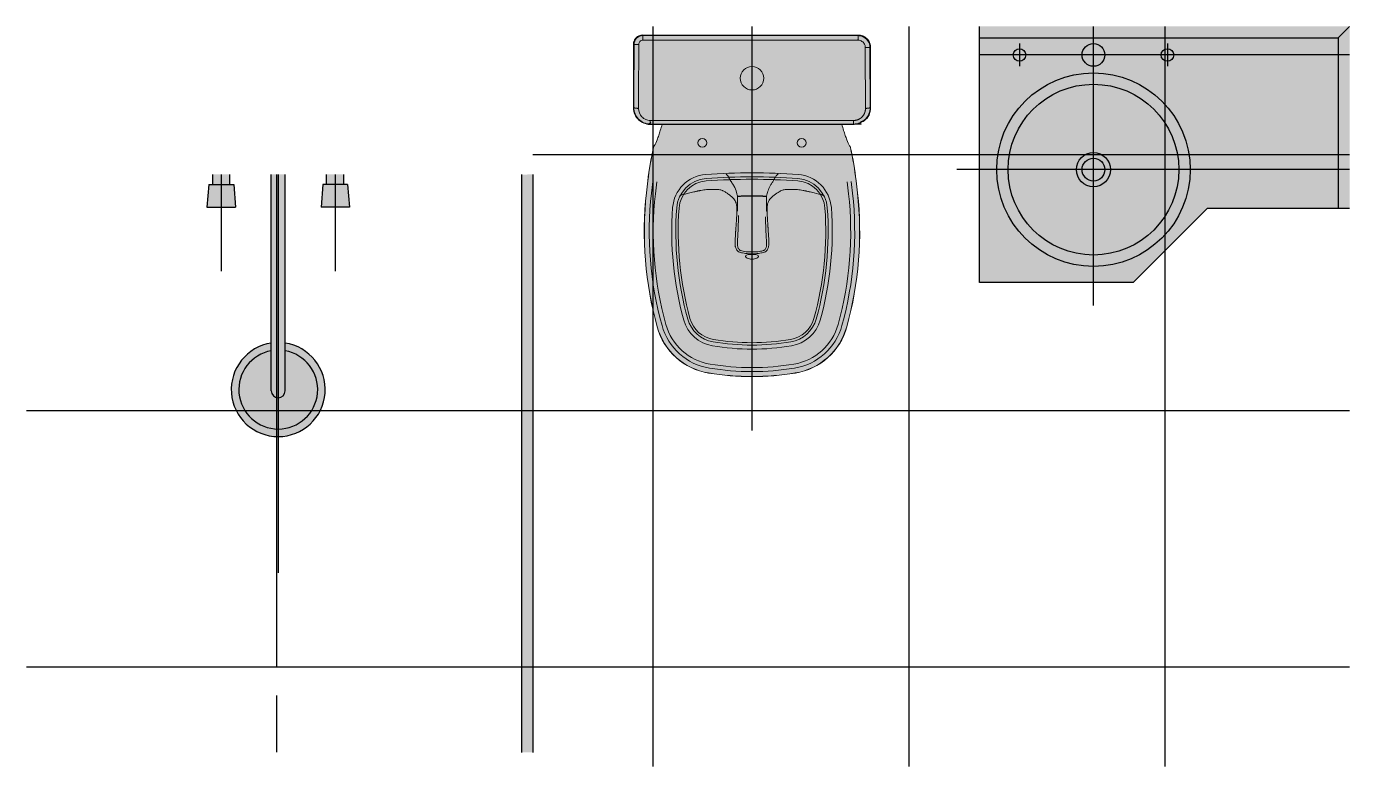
# Model space of a CAD drawing. Header units: millimetres. Extents: x -16.5 to 79.8, y -29.3 to 65.7.
# Drawn here: x 3.4 to 5.725, y 6.675 to 7.975 of the extents above; entities that cross this region are included whole.
import ezdxf

# ---------------------------------------------------------------- set-up
doc = ezdxf.new("R2010")
doc.units = ezdxf.units.MM
doc.header["$LTSCALE"] = 20
doc.linetypes.add('HIDDEN', pattern=[0.375, 0.25, -0.125])
doc.layers.add('ARQ-STA - MOBILIÁRIO_GERAL', color=251, linetype='Continuous')
doc.layers.add('ARQ-STA - PISOS_APARTAMENTOS - BANHEIROS', color=8, linetype='Continuous')

# ---------------------------------------------------------------- blocks, each defined once
blk = doc.blocks.new('MS - L1A - PRE - TOB - TIPO_1_AO_16 - MOBILIÁRIO - LAYOUT_GERAL')
at = {"layer": 'ARQ-STA - MOBILIÁRIO_GERAL'}
h = blk.add_hatch(color=255, dxfattribs=at)
h.dxf.hatch_style = 1
h.paths.add_polyline_path([(3325.25167350432, 1278.736205258656), (3325.25167350432, 1279.186205258656), (3325.901599691785, 1279.186205258656), (3325.901599691785, 1278.866165908149), (3325.651599691877, 1278.866181044453), (3325.521623906081, 1278.736205258656)])
h = blk.add_hatch(color=255, dxfattribs=at)
h.dxf.hatch_style = 1
h.paths.add_polyline_path([(3324.643207302047, 1279.04394390036), (3324.643207302047, 1279.154461382037, -0.414213562370685), (3324.659949924956, 1279.171204004945), (3325.037966919727, 1279.171204004946, -0.4142135623729194), (3325.05997289728, 1279.149198027393), (3325.05997289728, 1279.04394390036, -0.4142135623705643), (3325.030265398237, 1279.014236401317), (3324.672914905095, 1279.014236401317, -0.4142145877919626)])
h = blk.add_hatch(color=255, dxfattribs=at)
h.dxf.hatch_style = 1
edge = h.paths.add_edge_path()
edge.add_arc((3324.851585584518, 1279.042942470951), 0.4717372149447774, 260.706909365968, 270.0005598968263)
edge.add_arc((3324.851594614819, 1279.042942470953), 0.4717372149447807, 269.9994631038003, 279.29309063242)
edge.add_arc((3324.90957556779, 1278.68860596678), 0.1126882641086317, -80.7069093678847, -15.47100193882119)
edge.add_arc((3324.414757494388, 1278.82556150747), 0.6261098704822728, -15.47100193850201, 6.289969934622756)
edge.add_arc((3323.160004631295, 1278.687257832125), 1.88846190302048, 6.28996983345847, 6.927174756014232)
edge.add_arc((3324.422075870027, 1278.840592619582), 0.6171101150880661, 6.927174856924658, 12.40415904429029)
edge.add_spline(control_points=[(3325.024780591367, 1278.973151712136), (3325.024786982547, 1278.973209533156), (3325.024685937038, 1278.973554900048), (3325.024527539601, 1278.973879663186)], knot_values=[0, 0, 0, 0, 1, 1, 1, 1], degree=3, periodic=0)
edge.add_spline(control_points=[(3325.024527539601, 1278.973879663186), (3325.024087382142, 1278.974851747485), (3325.023648002501, 1278.97574412602), (3325.023210430184, 1278.976556836301)], knot_values=[0, 0, 0, 0, 1, 1, 1, 1], degree=3, periodic=0)
edge.add_spline(control_points=[(3325.023210430184, 1278.976556836301), (3325.021621368095, 1278.979508227528), (3325.02000354315, 1278.983080847412), (3325.018325016723, 1278.987256351882)], knot_values=[0, 0, 0, 0, 1, 1, 1, 1], degree=3, periodic=0)
edge.add_spline(control_points=[(3325.018325016723, 1278.987256351882), (3325.017357256753, 1278.989663752811), (3325.016404548697, 1278.992229285756), (3325.014516237423, 1278.997662775388), (3325.013575382194, 1279.00055047778), (3325.012672824247, 1279.003500041764)], knot_values=[0, 0, 0, 0, 0.5, 0.5, 1, 1, 1, 1], degree=3, periodic=0)
edge.add_spline(control_points=[(3325.012663369111, 1279.003530945756), (3325.011571792409, 1279.007099013915), (3325.010480215706, 1279.010667082075), (3325.009388639003, 1279.014235150233)], knot_values=[1.001746161005237, 1.001746161005237, 1.001746161005237, 1.001746161005237, 1.606548568096997, 1.606548568096997, 1.606548568096997, 1.606548568096997], degree=3, periodic=0)
edge.add_line((3325.009388639003, 1279.014235150233), (3324.693791120969, 1279.014235150233))
edge.add_spline(control_points=[(3324.693791120969, 1279.014235150234), (3324.69270173637, 1279.010673769781), (3324.691612351771, 1279.007112389329), (3324.690522967172, 1279.003551008876)], knot_values=[-0.6063706789660464, -0.6063706789660464, -0.6063706789660464, -0.6063706789660464, -0.002879088823681, -0.002879088823681, -0.002879088823681, -0.002879088823681], degree=3, periodic=0)
edge.add_spline(control_points=[(3324.690507375081, 1279.003500041764), (3324.689604694512, 1279.000550077052), (3324.688682487176, 1278.997718474475), (3324.686794615486, 1278.992281509079), (3324.685822992704, 1278.989663877514), (3324.684855182605, 1278.987256351882)], knot_values=[0, 0, 0, 0, 0.5, 0.5, 1, 1, 1, 1], degree=3, periodic=0)
edge.add_spline(control_points=[(3324.684855182605, 1278.987256351882), (3324.683176656177, 1278.983080847412), (3324.681558831232, 1278.979508227528), (3324.679969769144, 1278.976556836301)], knot_values=[0, 0, 0, 0, 1, 1, 1, 1], degree=3, periodic=0)
edge.add_spline(control_points=[(3324.679969769144, 1278.976556836301), (3324.679532196827, 1278.97574412602), (3324.679092817186, 1278.974851747485), (3324.678652659726, 1278.973879663186)], knot_values=[0, 0, 0, 0, 1, 1, 1, 1], degree=3, periodic=0)
edge.add_spline(control_points=[(3324.678652659726, 1278.973879663186), (3324.678537973677, 1278.973644521746), (3324.678453273037, 1278.973400229001), (3324.678397107457, 1278.973137909922)], knot_values=[0, 0, 0, 0, 1, 1, 1, 1], degree=3, periodic=0)
edge.add_arc((3325.280877749767, 1278.840625661797), 0.6168812043350858, 167.595619656211, 173.0725785022256)
edge.add_arc((3326.543175567662, 1278.687257828763), 1.888461903020638, 173.0725785000408, 173.7100300639153)
edge.add_arc((3325.288422704939, 1278.825561507473), 0.626109870482274, 173.7100300655697, 195.4710019387056)
edge.add_arc((3324.793604631537, 1278.68860596678), 0.1126882641086316, 195.4710019386198, 260.7069093659115)
h = blk.add_hatch(color=255, dxfattribs=at)
h.dxf.hatch_style = 1
h.paths.add_polyline_path([(3324.466608234243, 1277.911209997817), (3324.446608234243, 1277.911145001922), (3324.446608234243, 1278.926140260132), (3324.466608234243, 1278.926205256027)])
edge = h.paths.add_edge_path()
edge.add_line((3324.006937260303, 1278.926205256027), (3324.031277148181, 1278.926205256027))
edge.add_line((3324.031277148181, 1278.926205256027), (3324.031277148181, 1278.629995553716))
edge.add_arc((3324.019107204242, 1278.548370326109), 0.0825274821947321, -261.5199317464144, 81.5199317464145, ccw=False)
edge.add_line((3324.006937260303, 1278.629995553716), (3324.006937260303, 1278.926205256027))
h.paths.add_polyline_path([(3324.104078869181, 1278.926205256027), (3324.104078869181, 1278.90874978247), (3324.097265560782, 1278.90874978247), (3324.094460381695, 1278.868750948552), (3324.144320429809, 1278.868775204618), (3324.140892177579, 1278.90874978247), (3324.134078869179, 1278.90874978247), (3324.134078869179, 1278.926205256027)])
h.paths.add_polyline_path([(3323.904135539304, 1278.926205256027), (3323.934135539302, 1278.926205256027), (3323.934135539302, 1278.90874978247), (3323.940948847702, 1278.90874978247), (3323.943754026788, 1278.868750948552), (3323.893893978675, 1278.868775204618), (3323.897322230905, 1278.90874978247), (3323.904135539304, 1278.90874978247)])
at = {"layer": 'ARQ-STA - MOBILIÁRIO_GERAL', "linetype": 'Continuous', "lineweight": 13}
blk.add_line((3325.037966919727, 1279.162084514679), (3324.659949924956, 1279.162084514679), dxfattribs=at)
at = {"layer": 'ARQ-STA - MOBILIÁRIO_GERAL', "linetype": 'Continuous', "lineweight": 18}
blk.add_line((3324.643206050965, 1279.154461382037), (3324.643206050965, 1279.04394390036), dxfattribs=at)
at = {"layer": 'ARQ-STA - MOBILIÁRIO_GERAL'}
for p, q in [((3323.897322230905, 1278.90874978247), (3323.893893978675, 1278.868775204618)), ((3323.897322230905, 1278.90874978247), (3323.940948847702, 1278.90874978247)), ((3323.904135539304, 1278.90874978247), (3323.904135539304, 1278.926205256027)), ((3323.934135539302, 1278.90874978247), (3323.934135539302, 1278.926205256027)), ((3323.940948847702, 1278.90874978247), (3323.943754026788, 1278.868750948552)), ((3324.006937260303, 1278.546169893441), (3324.006937260303, 1278.926205256027)), ((3324.031277148181, 1278.546169893443), (3324.031277148181, 1278.926205256027)), ((3324.097265560782, 1278.90874978247), (3324.094460381695, 1278.868750948552)), ((3324.140892177579, 1278.90874978247), (3324.097265560782, 1278.90874978247)), ((3324.104078869181, 1278.90874978247), (3324.104078869181, 1278.926205256027)), ((3324.134078869179, 1278.90874978247), (3324.134078869179, 1278.926205256027)), ((3324.140892177579, 1278.90874978247), (3324.144320429809, 1278.868775204618)), ((3323.893893978675, 1278.868775204618), (3323.943754026788, 1278.868750948552)), ((3324.144320429809, 1278.868775204618), (3324.094460381695, 1278.868750948552))]:
    blk.add_line(p, q, dxfattribs=at)
at = {"layer": 'ARQ-STA - MOBILIÁRIO_GERAL', "linetype": 'HIDDEN', "ltscale": 0.2}
blk.add_line((3324.019107204242, 1278.926205256027), (3324.019107204242, 1278.226205256027), dxfattribs=at)
for points in [[(3324.85167350432, 1278.476205256028), (3324.85167350432, 1279.186205256027)], [(3325.451593172438, 1278.696205258656), (3325.451593172438, 1279.186205258656)], [(3325.901643117445, 1279.136203643428), (3325.25167350432, 1279.136203643428)], [(3325.901599691785, 1278.93473920696), (3325.211636598098, 1278.93473920696)], [(3323.91882400273, 1278.926205256027), (3323.91882400273, 1278.756205256027)], [(3324.119390405753, 1278.926205256027), (3324.119390405753, 1278.756205256027)]]:
    blk.add_lwpolyline(points, dxfattribs=at)
at = {"layer": 'ARQ-STA - MOBILIÁRIO_GERAL'}
for points in [[(3325.651599691877, 1278.866181044453), (3325.521623906081, 1278.736205258656), (3325.25167350432, 1278.736205258656), (3325.25167350432, 1279.186205258656)], [(3325.881634971162, 1279.166201180144), (3325.901599691785, 1279.186205256027)], [(3325.25167350432, 1279.166205258656), (3325.881634971162, 1279.166201182773), (3325.881634971162, 1278.866167116917)], [(3324.446608234243, 1278.926205256027), (3324.446608234243, 1277.911080006026)], [(3324.466608234243, 1278.926205256027), (3324.466608234243, 1277.911080006026)], [(3325.901599691785, 1278.866165908149), (3325.651599691877, 1278.866181044453)]]:
    blk.add_lwpolyline(points, dxfattribs=at)
at = {"layer": 'ARQ-STA - MOBILIÁRIO_GERAL', "linetype": 'Continuous', "lineweight": 18}
for points in [[(3324.659949924956, 1279.171205256028), (3325.037966919727, 1279.171205256028, -0.4142135623730951), (3325.059974148362, 1279.149198027393), (3325.059974148363, 1279.04394390036)], [(3324.672914801091, 1279.014235150234, -0.4142135623730951), (3324.643206050966, 1279.04394390036), (3324.643207302047, 1279.04394390036)], [(3325.024780080691, 1278.973151599825, -0.02390797549779), (3325.034680255337, 1278.915028909398, -0.0027814143338565), (3325.037098276883, 1278.894158303023, -0.0952365286156103), (3325.01818063826, 1278.658546300514, -0.2925905448965451), (3324.92777301114, 1278.577396713912, -0.0405733418910875), (3324.851590194342, 1278.571205256027, -0.0405734424190451), (3324.775407188192, 1278.577396713912, -0.2925905448965451), (3324.684999561068, 1278.658546300515, -0.0952365267000971), (3324.666081921924, 1278.894158298298)], [(3324.666081921924, 1278.894158298291, -0.0027814143338564), (3324.668499943986, 1278.915028909364, -0.0239022915983787), (3324.678397107458, 1278.973137909925)]]:
    blk.add_lwpolyline(points, format="xyb", dxfattribs=at)
at = {"layer": 'ARQ-STA - MOBILIÁRIO_GERAL', "linetype": 'HIDDEN', "ltscale": 0.1}
for points in [[(3325.3216365981, 1279.156203643428), (3325.3216365981, 1279.116203643428)], [(3325.5816365981, 1279.156203643428), (3325.5816365981, 1279.116203643428)]]:
    blk.add_lwpolyline(points, dxfattribs=at)
at = {"layer": 'ARQ-STA - MOBILIÁRIO_GERAL', "linetype": 'Continuous', "lineweight": 13}
for points in [[(3324.927758516542, 1278.577485294105, -0.0405733408206721), (3324.851590197221, 1278.571295014281, -0.0405734444004525), (3324.775421682784, 1278.577485294105, -0.2925905448965451), (3324.685086066982, 1278.658570243585, -0.0952365267000971), (3324.666171139845, 1278.894148464349, -0.0027814143338564), (3324.668589046979, 1278.915018083445, -0.0242183563770474), (3324.678652659724, 1278.973879663175)], [(3325.024527539604, 1278.973879663175, -0.0242183563770474), (3325.034591152345, 1278.915018083479, -0.0027814143338565), (3325.037009059483, 1278.894148464356, -0.09523652670009698), (3325.018094132346, 1278.658570243585, -0.2925905448965451), (3324.927758516544, 1278.577485294105)], [(3325.01897365222, 1278.91312057394, -0.0027814143338565), (3325.02137141536, 1278.892424823174, -0.09523652670009698), (3325.002931834395, 1278.66276685811, -0.2925905448965451), (3324.925217980851, 1278.59301116062, -0.0405735062568037), (3324.85159004335, 1278.587027364794, -0.0405734444004525), (3324.77796221848, 1278.59301116062, -0.2925905448965451), (3324.700248364933, 1278.662766858111, -0.0952365267000971), (3324.681808783968, 1278.892424823174, -0.0027814143338564), (3324.684206547108, 1278.91312057394)]]:
    blk.add_lwpolyline(points, format="xyb", dxfattribs=at)
at = {"layer": 'ARQ-STA - MOBILIÁRIO_GERAL', "linetype": 'Continuous', "lineweight": 13, "extrusion": (0, 0, -1)}
for points in [[(-3324.731761317924, 1278.670399765983, -0.2915781545572642), (-3324.782081705204, 1278.625160209983, -0.0412395772496219), (-3324.85159016972, 1278.619418201517, -0.0412394943903994), (-3324.921098494128, 1278.625160209983, -0.2915781545572642), (-3324.971418881405, 1278.67039976599, -0.0862795672423604), (-3324.991031497647, 1278.867941155338, -0.371727048332217), (-3324.932905887683, 1278.926116575577, -0.0370319895607314), (-3324.770274311639, 1278.926116575577, -0.371727048332217), (-3324.712148701681, 1278.867941155338, -0.0862795672423604)], [(-3324.783931624992, 1278.636279929911, -0.0412395772496219), (-3324.851590047694, 1278.63069075112, -0.0412396403847968), (-3324.919248574339, 1278.636279929911, -0.2915781545572642), (-3324.960558016391, 1278.673418372562, -0.0862795672423604), (-3324.979789113296, 1278.86711703847, -0.371727048332217), (-3324.932072141185, 1278.914874901268, -0.0370319895607314), (-3324.771108058133, 1278.914874901268, -0.371727048332217), (-3324.723391086032, 1278.867117038475, -0.0862795672423604), (-3324.742622182935, 1278.673418372569, -0.2915781545572642)]]:
    blk.add_lwpolyline(points, format="xyb", close=True, dxfattribs=at)
for points in [[(-3324.677226865575, 1278.913968597686, -0.0027814143226319), (-3324.674820099808, 1278.893195142778, -0.09523652670009698), (-3324.693472119695, 1278.66089133177, -0.2925905448965451), (-3324.776826817171, 1278.586072431453, -0.0405734444004525), (-3324.851590112122, 1278.57999635501, -0.0405734309405469), (-3324.926353382153, 1278.586072431453, -0.2925905448965451), (-3325.009708079633, 1278.66089133177)], [(-3325.009708079632, 1278.66089133177, -0.0952365267000971), (-3325.028360099519, 1278.89319514277, -0.0027814143226319), (-3325.025953333752, 1278.913968597686)]]:
    blk.add_lwpolyline(points, format="xyb", dxfattribs=at)
at = {"layer": 'ARQ-STA - MOBILIÁRIO_GERAL', "linetype": 'Continuous', "lineweight": 13}
blk.add_lwpolyline([(3324.851590092347, 1278.626566911151, -0.0412395772496219), (3324.783254868316, 1278.632211999665, -0.2915781545572642), (3324.738648949657, 1278.672314074875, -0.0862795672423604), (3324.719278281425, 1278.867418525372, -0.371727048332217), (3324.770803048427, 1278.918987446119, -0.0370319895607314), (3324.932377150894, 1278.918987446119, -0.371727048332217), (3324.983901917902, 1278.867418525378, -0.0862795672423604), (3324.964531249672, 1278.672314074881, -0.2915781545572642), (3324.919925331013, 1278.632211999665, -0.0412395860639482)], format="xyb", close=True, dxfattribs=at)
at = {"layer": 'ARQ-STA - MOBILIÁRIO_GERAL', "linetype": 'Continuous', "lineweight": 18, "extrusion": (0, 0, -1)}
blk.add_lwpolyline([(-3324.932070060871, 1278.914846851813, -0.0370319895607314), (-3324.771110138451, 1278.914846851812, -0.371727048332217), (-3324.723419142129, 1278.867115048619, -0.0862795967673794), (-3324.742649282224, 1278.673425904383, -0.2915781545572642), (-3324.783936240785, 1278.636307675074, -0.0412395776140385), (-3324.851590048005, 1278.630718877613, -0.0412396403847968), (-3324.919243958543, 1278.636307675074, -0.2915781545572642), (-3324.960530917105, 1278.673425904383, -0.0862795672423604), (-3324.979761062068, 1278.86711498219, -0.371727048332217)], format="xyb", close=True, dxfattribs=at)
at = {"layer": 'ARQ-STA - MOBILIÁRIO_GERAL'}
for centre, radius in [((3325.3216365981, 1279.136203643428), 0.0109999999999673), ((3325.451636598098, 1279.136203643428), 0.02), ((3325.5816365981, 1279.136203643428), 0.0109999999999673), ((3325.451636598098, 1278.93473920696), 0.15), ((3325.451636598098, 1278.93473920696), 0.03), ((3325.451636598098, 1278.93473920696), 0.02)]:
    blk.add_circle(centre, radius, dxfattribs=at)
at = {"layer": 'ARQ-STA - MOBILIÁRIO_GERAL', "linetype": 'Continuous', "lineweight": 18, "ltscale": 5, "extrusion": (0, 0, -1)}
for centre, radius in [((-3324.851590099664, 1279.09528737696), 0.020537390640592), ((-3324.764306189442, 1278.981685684426), 0.007701521490222), ((-3324.938874009887, 1278.981685684426), 0.007701521490222)]:
    blk.add_circle(centre, radius, dxfattribs=at)
at = {"layer": 'ARQ-STA - MOBILIÁRIO_GERAL', "linetype": 'HIDDEN', "ltscale": 5}
blk.add_circle((3325.451636598098, 1278.93473920696), 0.17, dxfattribs=at)
at = {"layer": 'ARQ-STA - MOBILIÁRIO_GERAL'}
for centre, radius, start, end in [((3324.019107204242, 1278.548370326109), 0.0825274821946465, 98.48006825455917, 81.51993174544084), ((3324.019107204242, 1278.548370326109), 0.0692747339751773, 100.1180295756705, 79.88197042432951), ((3324.019107204242, 1278.546169893443), 0.0121699439382994, 180, 0)]:
    blk.add_arc(centre, radius, start, end, dxfattribs=at)
at = {"layer": 'ARQ-STA - MOBILIÁRIO_GERAL', "linetype": 'Continuous', "lineweight": 13}
for points, weights, degree, knots in [([(3324.652514390551, 1279.154532157146), (3324.644581289579, 1279.154529770512), (3324.644304438624, 1279.154461382037), (3324.643755870337, 1279.154461382037), (3324.643207302048, 1279.154461382037), (3324.643207302047, 1279.171204004945), (3324.659949924956, 1279.171204004945), (3324.659949924956, 1279.171204630487), (3324.659949924956, 1279.171205256028), (3324.643206050966, 1279.171205256028), (3324.643206050965, 1279.154461382037), (3324.643206676506, 1279.154461382037), (3324.643207302047, 1279.154461382037), (3324.643207302047, 1279.099202641198), (3324.643207302047, 1279.04394390036)], [1, 0.7193393501921655, 1, 1, 1, 0.7071067811865476, 1, 1, 1, 0.7071067811865476, 1, 1, 1, 1, 1], 2, [0, 0, 0, 1.535891037777209, 1.535891037777209, 2.53589103777721, 2.53589103777721, 4.106687364572107, 4.106687364572107, 5.106687364572107, 5.106687364572107, 6.677483691367002, 6.677483691367002, 7.677483691367002, 7.677483691367002, 8.677483691367003, 8.677483691367003, 8.677483691367003]), ([(3325.030265398237, 1279.021096771939), (3325.035888697004, 1279.021096771939), (3325.041344417979, 1279.023515045755), (3325.04703516885, 1279.029448960752), (3325.048532561189, 1279.031793206373), (3325.050542721313, 1279.036884465111), (3325.051048563895, 1279.039584621087), (3325.051029689733, 1279.042338978045), (3325.050788574471, 1279.077525574485), (3325.050666474574, 1279.113310257972), (3325.050665118018, 1279.149188998025), (3325.05066499025, 1279.152568232147), (3325.049309773644, 1279.155890136659), (3325.04464392761, 1279.160661503506), (3325.041347631052, 1279.162084514679), (3325.037966919727, 1279.162084514679), (3325.037966919727, 1279.165124344767), (3325.037966919727, 1279.168164174856), (3325.037966919727, 1279.171204004945), (3325.050857722924, 1279.171204004944), (3325.05997289728, 1279.162088830589), (3325.05997289728, 1279.149198027392), (3325.059606954836, 1279.149198027393), (3325.059241012391, 1279.149198027393), (3325.058875069946, 1279.149198027393), (3325.058711722701, 1279.149192880229), (3325.055345174153, 1279.149189177667), (3325.050665116879, 1279.149188998024)], [1, 1, 1, 1, 1, 1, 1, 1, 1, 1, 1, 1, 1, 1, 1, 1, 1, 1, 1, 0.8047378541243649, 0.8047378541243649, 0.9999999999999998, 1, 1, 1, 0.8128936057662633, 0.8128936057662633, 0.9999999999999998], 3, [0, 0, 0, 0, 0.5, 0.5, 0.75, 0.75, 1, 1, 1, 2, 2, 2, 2.5, 2.5, 3, 3, 3, 4, 4, 4, 5.570796326794897, 5.570796326794897, 5.570796326794897, 6.570796326794897, 6.570796326794897, 6.570796326794897, 8.106684317153693, 8.106684317153693, 8.106684317153693, 8.106684317153693]), ([(3325.059974148363, 1279.149198027393), (3325.059973522821, 1279.149198027393), (3325.05997289728, 1279.149198027393), (3325.05997289728, 1279.096570963876), (3325.05997289728, 1279.04394390036), (3325.059973522821, 1279.04394390036), (3325.059974148363, 1279.04394390036), (3325.059974148363, 1279.014235150234), (3325.030265398237, 1279.014235150234), (3324.851590099663, 1279.014235150234), (3324.67291480109, 1279.014235150234), (3324.672914801091, 1279.014235775776), (3324.672914801091, 1279.014236401317), (3324.643207302047, 1279.014236401317), (3324.643207302047, 1279.04394390036), (3324.643573929858, 1279.04394390036), (3324.643940557667, 1279.04394390036), (3324.644212260118, 1279.042392091794), (3324.652150509594, 1279.042338978045)], [1, 1, 1, 1, 1, 1, 1, 0.7071067811865476, 1, 1, 1, 1, 1, 0.7071067811865476, 1, 1, 1, 0.7191060416290957, 1], 2, [0, 0, 0, 1, 1, 2, 2, 3, 3, 4.570796326794897, 4.570796326794897, 5.570796326794897, 5.570796326794897, 6.570796326794897, 6.570796326794897, 8.141592653589793, 8.141592653589793, 9.141592653589793, 9.141592653589793, 10.67815529589479, 10.67815529589479, 10.67815529589479]), ([(3325.051029689733, 1279.042338978045), (3325.058967939208, 1279.042392091794), (3325.05923964166, 1279.04394390036), (3325.05960626947, 1279.04394390036), (3325.05997289728, 1279.04394390036), (3325.05997289728, 1279.014236401317), (3325.030265398237, 1279.014236401317), (3324.851590099663, 1279.014236401317), (3324.67291480109, 1279.014236401317), (3324.672914801091, 1279.017666586628), (3324.672914801091, 1279.021096771939)], [1, 0.7191060416290981, 1, 1, 1, 0.7071067811865476, 1, 1, 1, 1, 1], 2, [0, 0, 0, 1.536562642304994, 1.536562642304994, 2.536562642304994, 2.536562642304994, 4.10735896909989, 4.10735896909989, 5.10735896909989, 5.10735896909989, 6.10735896909989, 6.10735896909989, 6.10735896909989])]:
    blk.add_rational_spline(points, weights, degree=degree, knots=knots, dxfattribs=at)
for points, knots in [([(3325.058875069945, 1279.149198027393), (3325.058876426502, 1279.113855156563), (3325.058998526501, 1279.078604941151), (3325.05923964166, 1279.04394390036), (3325.059258706776, 1279.040119604159), (3325.058528817426, 1279.036371463579), (3325.055662875624, 1279.029338080464), (3325.053535806977, 1279.026115381144), (3325.048205750923, 1279.020720852142), (3325.044973979651, 1279.018534408755), (3325.03796498627, 1279.015593895772), (3325.034129860713, 1279.01480901215), (3325.030265398237, 1279.01480901215), (3324.911148532521, 1279.01480901215), (3324.792031666805, 1279.01480901215), (3324.67291480109, 1279.01480901215), (3324.669052119201, 1279.01480901215), (3324.665256862274, 1279.015579923051), (3324.65820957861, 1279.018529521302), (3324.654985398343, 1279.020713306529), (3324.649660134908, 1279.026095929075), (3324.647519657808, 1279.029340877493), (3324.644667676722, 1279.036323004375), (3324.643921501187, 1279.040121336416), (3324.643940557667, 1279.04394390036), (3324.644193681758, 1279.080331261789), (3324.644315601346, 1279.11735958809), (3324.644304438624, 1279.154461382037), (3324.644303847693, 1279.158594120906), (3324.645997568729, 1279.162635585441), (3324.6517660022, 1279.168410010293), (3324.655817136321, 1279.170110890823), (3324.659949924956, 1279.170110890823), (3324.78595558988, 1279.170110890823), (3324.911961254804, 1279.170110890823), (3325.037966919728, 1279.170110890823), (3325.040728260884, 1279.170110890823), (3325.043437887855, 1279.169567385502), (3325.048499799417, 1279.167469929616), (3325.050818314554, 1279.165917714602), (3325.056603486919, 1279.160134631032), (3325.058874941206, 1279.154720669528), (3325.058875069945, 1279.149198027393)], [0, 0, 0, 0, 1, 1, 1, 1.25, 1.25, 1.5, 1.5, 1.75, 1.75, 2, 2, 2, 3, 3, 3, 3.25, 3.25, 3.5, 3.5, 3.75, 3.75, 4, 4, 4, 5, 5, 5, 5.5, 5.5, 6, 6, 6, 7, 7, 7, 7.25, 7.25, 7.5, 7.5, 8, 8, 8, 8]), ([(3325.037966919727, 1279.171205256028), (3325.037966919727, 1279.171204839), (3325.037966919727, 1279.171204421973), (3325.037966919727, 1279.171204004945), (3324.911961254803, 1279.171204004945), (3324.785955589879, 1279.171204004945), (3324.659949924955, 1279.171204004945), (3324.659949924956, 1279.168164174856), (3324.659949924956, 1279.165124344767), (3324.659949924956, 1279.162084514678), (3324.657970087802, 1279.162084514679), (3324.656035267607, 1279.161248808437), (3324.653303902014, 1279.158451340937), (3324.652513804055, 1279.156511064039), (3324.652514390551, 1279.154532157146), (3324.652525553271, 1279.116867824859), (3324.652403633796, 1279.079278071068), (3324.652150509594, 1279.042338978045), (3324.65211277493, 1279.036832257361), (3324.654262933311, 1279.031406147973), (3324.659946149936, 1279.025488096629), (3324.662257867907, 1279.023870502272), (3324.667346185156, 1279.021676450747), (3324.67010428741, 1279.021096771939), (3324.672914801091, 1279.021096771939), (3324.792031666806, 1279.021096771939), (3324.911148532522, 1279.021096771939), (3325.030265398237, 1279.021096771939), (3325.030265398237, 1279.018809981732), (3325.030265398237, 1279.016523191524), (3325.030265398237, 1279.014236401317), (3325.030265398237, 1279.014235984289), (3325.030265398237, 1279.014235567262), (3325.030265398237, 1279.014235150234)], [0, 0, 0, 0, 1, 1, 1, 2, 2, 2, 3, 3, 3, 3.5, 3.5, 4, 4, 4, 5, 5, 5, 5.5, 5.5, 5.75, 5.75, 6, 6, 6, 7, 7, 7, 8, 8, 8, 9, 9, 9, 9]), ([(3324.806044262552, 1278.927008832686), (3324.80662178395, 1278.926486605978), (3324.808143569903, 1278.924996317688), (3324.810116237113, 1278.922275848365), (3324.811852687519, 1278.919249085564), (3324.813155823689, 1278.916868187408), (3324.814320157422, 1278.914576138186), (3324.815886370267, 1278.912081085041), (3324.817974797549, 1278.909056519582), (3324.821442389163, 1278.903089219003), (3324.824095703299, 1278.896253337314), (3324.825528810745, 1278.890463152251), (3324.825946983481, 1278.888446673682), (3324.825990633782, 1278.888236186755)], [0, 0, 0, 0, 0.0493741484730568, 0.1366286326825917, 0.226040233282053, 0.2840870632533825, 0.3142684360520953, 0.392971572039478, 0.4686379639160901, 0.5426178418155424, 0.8367972070075976, 0.9829643344891612, 1, 1, 1, 1]), ([(3324.897599960748, 1278.927433167998), (3324.897191058226, 1278.927076445842), (3324.896795293613, 1278.926712541518), (3324.894880766311, 1278.924840496998), (3324.893703179407, 1278.923206851628), (3324.892099742925, 1278.920581075013), (3324.891564237945, 1278.919657744558), (3324.89051303517, 1278.917759402097), (3324.890020998057, 1278.916785686074), (3324.888552029316, 1278.914063092599), (3324.887519952557, 1278.91246442479), (3324.885370081523, 1278.909315345351), (3324.884429466794, 1278.907731456288), (3324.881857245858, 1278.903096897878), (3324.880550441778, 1278.900005439616), (3324.878513340578, 1278.893984535376), (3324.877786395803, 1278.891058544742), (3324.877185148736, 1278.888236783969)], [0, 0, 0, 0, 0.0300813725927179, 0.0300813725927179, 0.1513212010186285, 0.1513212010186285, 0.2119411152315834, 0.2119411152315834, 0.2725610294445384, 0.2725610294445384, 0.3938008578704482, 0.3938008578704482, 0.5150406862963585, 0.5150406862963585, 0.7575203431481791, 0.7575203431481791, 1, 1, 1, 1]), ([(3324.825068597038, 1278.865147612857), (3324.825082114578, 1278.86591403418), (3324.825043938395, 1278.86831394197), (3324.824708650702, 1278.871443849099), (3324.824089603267, 1278.874580252299), (3324.823359494046, 1278.87718317224), (3324.821512858559, 1278.881305885031), (3324.817827532893, 1278.885720639319), (3324.813007988441, 1278.889649989486), (3324.809387091161, 1278.892218746965), (3324.806726355892, 1278.893995627209), (3324.80428476289, 1278.895542209298), (3324.80228645761, 1278.89682400108), (3324.800495147665, 1278.897778652028), (3324.7987363618, 1278.898451432431), (3324.796315783967, 1278.899129691481), (3324.793822742549, 1278.899526459571), (3324.791563617832, 1278.89964445361), (3324.789377666604, 1278.899691876135), (3324.786624139583, 1278.899845358324), (3324.783253857062, 1278.900139321492), (3324.779674159674, 1278.90008450076), (3324.774222318142, 1278.899941100977), (3324.768219581891, 1278.899472307812), (3324.763056189602, 1278.89839095895), (3324.76062790113, 1278.897875804526), (3324.759526870754, 1278.897747282659), (3324.75845629412, 1278.897651709941), (3324.757314552499, 1278.897415422953), (3324.755687347271, 1278.896990407698), (3324.753714935525, 1278.896575197667), (3324.750619393791, 1278.895831355966), (3324.745272968492, 1278.894527428982), (3324.738115293369, 1278.892744485941), (3324.731481909065, 1278.891121404582), (3324.727185218338, 1278.890039706963), (3324.725404573725, 1278.889421781539), (3324.724777764899, 1278.889192896878)], [0, 0, 0, 0, 0.0308748563753068, 0.0950145360662665, 0.1189736188212156, 0.1432480369879435, 0.1922994016186771, 0.2894025101623773, 0.3531915680911605, 0.3879810529048384, 0.4158909717169048, 0.4389835707881283, 0.4621127390679551, 0.4741173725767004, 0.488267315054465, 0.5078277946310729, 0.5340036188580604, 0.5462660642014412, 0.558162277067583, 0.5816563879928561, 0.6048229871551217, 0.6277682344537542, 0.6527758717492351, 0.7102196462095614, 0.7411451644012366, 0.7501493062243251, 0.7558338667642253, 0.7617366028550894, 0.7702687797716613, 0.7775586220127836, 0.7931442179565006, 0.8084353959857299, 0.8384028748744141, 0.900157623409292, 0.9574676427197221, 0.9849178573934558, 1, 1, 1, 1]), ([(3324.877189597554, 1278.888236126935), (3324.86013054636, 1278.88892398988), (3324.843049573335, 1278.88892398527), (3324.825990645847, 1278.888236128712), (3324.82601000879, 1278.887801545611), (3324.826021164517, 1278.887578024451), (3324.826023332749, 1278.88757793588)], [0, 0, 0, 0, 1, 1, 1, 2, 2, 2, 2]), ([(3324.878112114595, 1278.86513329449), (3324.878108793472, 1278.865309089373), (3324.878106778657, 1278.865486318651), (3324.878101717364, 1278.867044258237), (3324.878182633823, 1278.868516328572), (3324.878508904934, 1278.871487549216), (3324.87874745979, 1278.873014466558), (3324.87947795143, 1278.876101063107), (3324.879989540161, 1278.877565327346), (3324.881978961537, 1278.881677151382), (3324.883902209689, 1278.88406547869), (3324.888803352949, 1278.888659341238), (3324.891790807332, 1278.890871689531), (3324.896850267628, 1278.894255199442), (3324.898625892603, 1278.895408142095), (3324.901431483481, 1278.897120086141), (3324.90240056832, 1278.897643024114), (3324.904446440816, 1278.898452519507), (3324.905513987816, 1278.898769876223), (3324.907722455674, 1278.899264550969), (3324.90887729297, 1278.899447372016), (3324.911098781131, 1278.899634336387), (3324.912179341389, 1278.899652304834), (3324.915465747112, 1278.899755880446), (3324.917686310413, 1278.900012291471), (3324.922231295845, 1278.900151788179), (3324.924445808529, 1278.900052321822), (3324.930132413704, 1278.899876159555), (3324.933167202495, 1278.899613134581), (3324.937966553149, 1278.89884706098), (3324.939571200035, 1278.898524562499), (3324.941720652268, 1278.898047818691), (3324.942177786047, 1278.897950429003), (3324.943275749385, 1278.897781563034), (3324.944019729443, 1278.897724777997), (3324.945143649574, 1278.897574288366), (3324.94555805014, 1278.897484383109), (3324.946289457904, 1278.897294410838), (3324.94667196315, 1278.897201442015), (3324.947842606175, 1278.896924016576), (3324.948671458426, 1278.896743769921), (3324.950278120684, 1278.896379649979), (3324.951045502405, 1278.896194861952), (3324.953342755334, 1278.895644655122), (3324.954832085559, 1278.895278988847), (3324.962165671129, 1278.893468704862), (3324.967786321654, 1278.892078831151), (3324.97361002776, 1278.890640398027), (3324.974256950796, 1278.890483236295), (3324.97545272034, 1278.890164465123), (3324.975995021188, 1278.890002328349), (3324.977149479799, 1278.889636208132), (3324.977741400547, 1278.889431919686), (3324.978298797939, 1278.889230007154)], [0, 0, 0, 0, 0.0072241197171463, 0.0072241197171463, 0.0629507310376068, 0.0629507310376068, 0.1186773423580672, 0.1186773423580672, 0.1744039536785277, 0.1744039536785277, 0.2858571763194488, 0.2858571763194488, 0.3973103989603697, 0.3973103989603697, 0.4530370102808307, 0.4530370102808307, 0.4809003159410611, 0.4809003159410611, 0.5087636216012916, 0.5087636216012916, 0.5366269272615222, 0.5366269272615222, 0.5644902329217527, 0.5644902329217527, 0.6202168442422139, 0.6202168442422139, 0.6759434555626748, 0.6759434555626748, 0.7316700668831359, 0.7316700668831359, 0.7595333725433664, 0.7595333725433664, 0.7664991989584243, 0.7664991989584243, 0.7734650253734817, 0.7734650253734817, 0.7804308517885394, 0.7804308517885394, 0.7873966782035968, 0.7873966782035968, 0.8013283310337121, 0.8013283310337121, 0.8152599838638279, 0.8152599838638279, 0.8431232895240581, 0.8431232895240581, 0.9545765121649799, 0.9545765121649799, 0.9685081649950952, 0.9685081649950952, 0.9824398178252104, 0.9824398178252104, 1, 1, 1, 1]), ([(3324.875132986353, 1278.851537202555), (3324.875340132596, 1278.844676676006), (3324.875615598112, 1278.83783238658), (3324.876252920293, 1278.824174095271), (3324.87665466375, 1278.817358209489), (3324.877038332599, 1278.808869106966), (3324.877107059324, 1278.807172576621), (3324.87718348226, 1278.80378027436), (3324.877219075832, 1278.8020746936), (3324.876674060208, 1278.798756588317), (3324.876021337393, 1278.797148702024), (3324.874735777477, 1278.794967512664), (3324.874311406794, 1278.79422751287), (3324.87343978796, 1278.793279982241), (3324.873038191905, 1278.793117349223), (3324.872269199803, 1278.792765629304), (3324.8718757565, 1278.792615398321), (3324.868296997293, 1278.791371508925), (3324.864945706359, 1278.79085768296), (3324.85829357532, 1278.790199076291), (3324.854949301446, 1278.790050786175), (3324.851590099664, 1278.790050787084), (3324.848113615565, 1278.790050786144), (3324.844653117464, 1278.790209585065), (3324.839491814961, 1278.790740511437), (3324.837775388111, 1278.790957320684), (3324.834369197076, 1278.791656173438), (3324.832661126846, 1278.792077490082), (3324.830635349774, 1278.79288386548), (3324.830231732745, 1278.793063855157), (3324.829484534506, 1278.793510686356), (3324.829206019569, 1278.793870560255), (3324.828443273135, 1278.794945373895), (3324.827993018157, 1278.795693976685), (3324.826763250815, 1278.798006993171), (3324.826254805496, 1278.7997287132), (3324.825950269671, 1278.803199083608), (3324.826014384756, 1278.804964491629), (3324.826123419561, 1278.808475652952), (3324.826200516283, 1278.810232048936), (3324.826623657998, 1278.819021148698), (3324.827026526782, 1278.826078661717), (3324.827661915079, 1278.84022061212), (3324.827938807547, 1278.847307578267), (3324.828129139977, 1278.854412509596)], [0, 0, 0, 0, 0.2500000000000061, 0.2500000000000061, 0.5000000000000123, 0.5000000000000123, 0.5625000000000128, 0.5625000000000128, 0.6250000000000133, 0.6250000000000133, 0.6875000000000138, 0.6875000000000138, 0.7187500000000141, 0.7187500000000141, 0.7343750000000135, 0.7343750000000135, 0.750000000000013, 0.750000000000013, 0.8750000000000063, 0.8750000000000063, 1, 1, 1, 1.125000000000003, 1.125000000000003, 1.187500000000005, 1.187500000000005, 1.250000000000007, 1.250000000000007, 1.265625000000008, 1.265625000000008, 1.28125000000001, 1.28125000000001, 1.31250000000001, 1.31250000000001, 1.375000000000009, 1.375000000000009, 1.437500000000008, 1.437500000000008, 1.500000000000007, 1.500000000000007, 1.750000000000003, 1.750000000000003, 2, 2, 2, 2])]:
    blk.add_open_spline(points, degree=3, knots=knots, dxfattribs=at)
at = {"layer": 'ARQ-STA - MOBILIÁRIO_GERAL', "linetype": 'Continuous', "lineweight": 18}
for points, knots in [([(3324.693791120969, 1279.014235150235), (3324.69270173637, 1279.010673769782), (3324.691612351771, 1279.00711238933), (3324.690522967172, 1279.003551008877), (3324.690517770025, 1279.003534018531), (3324.690512572876, 1279.003517028186), (3324.690507375081, 1279.003500041765), (3324.689604694512, 1279.000550077052), (3324.688682487176, 1278.997718474475), (3324.686794615486, 1278.992281509079), (3324.685822992704, 1278.989663877514), (3324.684855182605, 1278.987256351883), (3324.683176656178, 1278.983080847413), (3324.681558831232, 1278.979508227529), (3324.679969769144, 1278.976556836301), (3324.679532196827, 1278.975744126019), (3324.679092817186, 1278.974851747484), (3324.678652659726, 1278.973879663186), (3324.678537973677, 1278.973644521747), (3324.678453273037, 1278.973400229001), (3324.678397934107, 1278.973148326547)], [0, 0, 0, 0, 0.6034915901423654, 0.6034915901423654, 0.6034915901423654, 0.6063706789660464, 0.6063706789660464, 0.6063706789660464, 1.106370678966046, 1.106370678966046, 1.606370678966046, 1.606370678966046, 1.606370678966046, 2.606370678966046, 2.606370678966046, 2.606370678966046, 3.606370678966047, 3.606370678966047, 3.606370678966047, 4.606370678966046, 4.606370678966046, 4.606370678966046, 4.606370678966046]), ([(3325.024832444187, 1278.972851764884), (3325.024786982548, 1278.973209533155), (3325.024685937039, 1278.973554900048), (3325.024527539601, 1278.973879663186), (3325.024087382142, 1278.974851747484), (3325.023648002501, 1278.975744126019), (3325.023210430184, 1278.976556836301), (3325.021621368096, 1278.979508227529), (3325.02000354315, 1278.983080847413), (3325.018325016723, 1278.987256351883), (3325.017357256753, 1278.989663752812), (3325.016404548697, 1278.992229285756), (3325.014516237425, 1278.997662775388), (3325.013575382194, 1279.000550477779), (3325.012672824247, 1279.003500041765), (3325.012669672224, 1279.003510342592), (3325.012666520668, 1279.003520644174), (3325.012663369111, 1279.003530945756), (3325.011571792409, 1279.007099013915), (3325.010480215706, 1279.010667082074), (3325.009388639003, 1279.014235150234)], [0, 0, 0, 0, 1, 1, 1, 2, 2, 2, 3, 3, 3, 3.5, 3.5, 4, 4, 4, 4.001746161005238, 4.001746161005238, 4.001746161005238, 4.606548568096997, 4.606548568096997, 4.606548568096997, 4.606548568096997]), ([(3324.826025560927, 1278.887522591107), (3324.82848766762, 1278.887642935336), (3324.835640682084, 1278.887938402962), (3324.848225220384, 1278.888102138023), (3324.86280871558, 1278.888037945332), (3324.872691979104, 1278.887746139886), (3324.877152502766, 1278.887569610876)], [0, 0, 0, 0, 0.1445843187185402, 0.4199701349246597, 0.7381800737243996, 1, 1, 1, 1]), ([(3324.822884140584, 1278.826271734582), (3324.822901133258, 1278.826551592528), (3324.82295565162, 1278.827283615525), (3324.823070465805, 1278.828588486492), (3324.823199477838, 1278.830018368844), (3324.823313664513, 1278.831373006445), (3324.823424520606, 1278.832825245115), (3324.823573600542, 1278.834912841835), (3324.823762603415, 1278.837667098187), (3324.824014175111, 1278.84154144045), (3324.824283818401, 1278.846084869292), (3324.824561125483, 1278.851209078503), (3324.824815172456, 1278.856843357849), (3324.824985219367, 1278.861495936167), (3324.825042484591, 1278.8642827054), (3324.825053100155, 1278.86486784619)], [0, 0, 0, 0, 0.1221662744662276, 0.2282535527564521, 0.2920136354007341, 0.3433864834507676, 0.383563455611025, 0.4158416137936206, 0.4692167334915876, 0.543866097551242, 0.641871422804574, 0.7324873075929657, 0.8401400842483111, 0.9664472388171376, 1, 1, 1, 1]), ([(3324.878127098862, 1278.864867845601), (3324.878137714107, 1278.864282723689), (3324.87819497842, 1278.861495994665), (3324.878365022506, 1278.856843474695), (3324.878619065273, 1278.851209250426), (3324.878896368262, 1278.846085094325), (3324.8791660071, 1278.841541716467), (3324.879417573971, 1278.837667425744), (3324.879606573624, 1278.834913199488), (3324.879755651493, 1278.832825618359), (3324.87986650727, 1278.831373372757), (3324.879980695944, 1278.830018705787), (3324.880109713157, 1278.828588769821), (3324.880224535357, 1278.827283814771), (3324.88027905865, 1278.826551727968), (3324.88029605367, 1278.826271835745)], [0, 0, 0, 0, 0.0335517578892544, 0.1598579815309899, 0.2675099337042585, 0.3581250669143763, 0.4561294398730638, 0.5307778972070968, 0.584152108252275, 0.6164300165000371, 0.6566072217776601, 0.7079806686573882, 0.7717415957606204, 0.8778303079125134, 1, 1, 1, 1]), ([(3324.82287550955, 1278.826253889465), (3324.822584442289, 1278.820724062151), (3324.822268855676, 1278.815203878642), (3324.82197150566, 1278.80782869572), (3324.821896016447, 1278.805965774407), (3324.821932826712, 1278.80265650642), (3324.822034283684, 1278.80122527405), (3324.822323887689, 1278.799821285697), (3324.82241028389, 1278.799402440507), (3324.822513424667, 1278.79898602042), (3324.823169651928, 1278.796772941461), (3324.824082233067, 1278.795083989584), (3324.825626836058, 1278.792739934032), (3324.826177637018, 1278.791941229649), (3324.827617216424, 1278.790720252635), (3324.828485140289, 1278.790311987112), (3324.831111569222, 1278.789241889142), (3324.832951253859, 1278.788771474101), (3324.836633788144, 1278.787975389228), (3324.838489065973, 1278.787712249129), (3324.844074424401, 1278.787100890449), (3324.847824655398, 1278.786916673164), (3324.851590102098, 1278.786916674224), (3324.855355548594, 1278.786916673324), (3324.859105779356, 1278.787100890763), (3324.864691137456, 1278.787712249663), (3324.866546415167, 1278.787975389924), (3324.870228949221, 1278.788771475078), (3324.872068633728, 1278.789241890159), (3324.874695062321, 1278.790311988679), (3324.875562986083, 1278.79072025422), (3324.87700256448, 1278.791941232601), (3324.877553365232, 1278.79273993679), (3324.879097967825, 1278.7950839924), (3324.880010548656, 1278.796772944412), (3324.880664507313, 1278.798978374241), (3324.8807660936, 1278.799387038248), (3324.8808515004, 1278.799798046843), (3324.881144793727, 1278.80120948249), (3324.881247284362, 1278.802648564266), (3324.881284182794, 1278.805965777039), (3324.881208693583, 1278.807828698231), (3324.88091134354, 1278.815203880248), (3324.880595756988, 1278.820724062955), (3324.880304689775, 1278.826253889465)], [0, 0, 0, 0, 0.6254878711390255, 0.6254878711390255, 0.8370499729583913, 0.8370499729583913, 1, 1, 1, 1.036883628944676, 1.036883628944676, 1.197403024120566, 1.197403024120566, 1.277662721708509, 1.277662721708509, 1.357922419296451, 1.357922419296451, 1.518441814472338, 1.518441814472338, 1.678961209648225, 1.678961209648225, 2, 2, 2, 2.321257979923887, 2.321257979923887, 2.481886969885831, 2.481886969885831, 2.642515959847775, 2.642515959847775, 2.722830454828747, 2.722830454828747, 2.803144949809719, 2.803144949809719, 2.963773939771662, 2.963773939771662, 3, 3, 3, 3.163701980595578, 3.163701980595578, 3.37507404271174, 3.37507404271174, 4, 4, 4, 4]), ([(3324.85159132135, 1278.785930347547), (3324.848343048852, 1278.785930433067), (3324.845237359611, 1278.785588122659), (3324.841201130476, 1278.784264982787), (3324.840237968977, 1278.783287982844), (3324.840356345751, 1278.781146851725), (3324.841376665393, 1278.780004888423), (3324.844343344118, 1278.778589146161), (3324.845567048952, 1278.778179126747), (3324.848389784345, 1278.777600120578), (3324.849988662173, 1278.777437798458), (3324.851590092933, 1278.777437798331), (3324.853195160944, 1278.777437798458), (3324.854795380718, 1278.777600499165), (3324.857625318582, 1278.7781822666), (3324.858853185257, 1278.77859575618), (3324.861801695786, 1278.780006395699), (3324.86283457852, 1278.781173136587), (3324.862933051441, 1278.783292082792), (3324.861963755223, 1278.784271699194), (3324.858947315862, 1278.785257986107), (3324.857673698482, 1278.785511841936), (3324.854809737117, 1278.785845699719), (3324.853195857439, 1278.785930347046), (3324.851590102893, 1278.785930347564)], [0, 0, 0, 0, 0.25, 0.25, 0.5000000000000001, 0.5000000000000001, 0.7500000000000002, 0.7500000000000002, 0.8750000000000001, 0.8750000000000001, 1, 1, 1, 1.125000000000001, 1.125000000000001, 1.250000000000002, 1.250000000000002, 1.500000000000001, 1.500000000000001, 1.75, 1.75, 1.875, 1.875, 2, 2, 2, 2])]:
    blk.add_open_spline(points, degree=3, knots=knots, dxfattribs=at)
for points, weights, knots in [([(3324.825918361363, 1278.887546294676), (3324.825918361363, 1278.885427598373), (3324.825918361363, 1278.883304737633), (3324.825918361363, 1278.878602446378), (3324.825918361363, 1278.876011069007), (3324.825918361363, 1278.87141260365), (3324.825918361363, 1278.869376177468), (3324.825918361363, 1278.866096088492), (3324.825918361363, 1278.8647361036), (3324.825918361363, 1278.863376471155), (3324.825918361363, 1278.862463869787), (3324.825658718801, 1278.861585659352), (3324.82515900268, 1278.86080802971)], [1, 1, 1, 1, 1, 1, 1, 1, 1, 1, 0.9748769938818656, 0.9748769938818656, 1], [0, 0, 0, 0, 0.2168194420238233, 0.2168194420238233, 0.4778796280158823, 0.4778796280158823, 0.7389398140079412, 0.7389398140079412, 1, 1, 1, 1.550807435927467, 1.550807435927467, 1.550807435927467, 1.550807435927467]), ([(3324.878021196649, 1278.86080802971), (3324.877521480527, 1278.861585659352), (3324.877261837965, 1278.862463869786), (3324.877261837965, 1278.863376471155), (3324.877261837965, 1278.864736829975), (3324.877261837965, 1278.866097499291), (3324.877261837965, 1278.869380024311), (3324.877261837965, 1278.871418228767), (3324.877261837965, 1278.876017150468), (3324.877261837965, 1278.878607448338), (3324.877261837965, 1278.883316384786), (3324.877261837965, 1278.885447160275), (3324.877261837965, 1278.887573704391)], [1, 0.9748769938818652, 0.9748769938818652, 1, 1, 1, 1, 1, 1, 1, 1, 1, 1], [0, 0, 0, 0, 0.5508074359274728, 0.5508074359274728, 0.5508074359274728, 0.8116293650252897, 0.8116293650252897, 1.072451294123106, 1.072451294123106, 1.333273223220923, 1.333273223220923, 1.550807435927472, 1.550807435927472, 1.550807435927472, 1.550807435927472])]:
    blk.add_rational_spline(points, weights, degree=3, knots=knots, dxfattribs=at)
at = {"layer": 'ARQ-STA - MOBILIÁRIO_GERAL', "linetype": 'Continuous', "lineweight": 13}
blk.add_open_spline([(3324.877185153548, 1278.888236695915), (3324.877165800318, 1278.887802152434), (3324.877154666895, 1278.887579065797), (3324.877152498668, 1278.887578948407)], degree=3, dxfattribs=at)

msp = doc.modelspace()

# ---------------------------------------------------------------- hatches: boundary and pattern name
at = {"layer": 'ARQ-STA - PISOS_APARTAMENTOS - BANHEIROS'}
h = msp.add_hatch(dxfattribs=at)
h.set_pattern_fill('_USER', color=256, scale=0.45, double=1, pattern_type=0)
h.set_pattern_definition([(0, (4.950697402143767, 7.749961987534988), (0, 0.45), []), (90, (4.950697402143767, 7.749961987534988), (-0.45, 2.755455298081545e-17), [])])
h.paths.add_polyline_path([(4.289860348941154, 7.974957245745117), (5.724851806483464, 7.974957245745117), (5.724851806483464, 6.674961987534942), (4.289860348941154, 6.674961987534942)])
h = msp.add_hatch(dxfattribs=at)
h.set_pattern_fill('_USER', color=256, scale=0.45, double=1, pattern_type=0)
h.set_pattern_definition([(0, (4.289871340827247, 6.849961987535039), (0, 0.45), []), (90, (4.289871340827247, 6.849961987535039), (-0.45, 2.755455298081545e-17), [])])
h.paths.add_polyline_path([(4.289871340828547, 6.699961987535033), (3.399921665795326, 6.699961987535033), (3.399921665795326, 7.714957245745126), (4.289871340828547, 7.714957245745126)])
h.paths.add_polyline_path([(4.189921665795289, 6.849961987534897), (4.189921665795289, 6.799961987534942), (3.489921665795016, 6.799961987534942), (3.489921665795016, 6.849961987534897)], flags=16)

# ---------------------------------------------------------------- block references
at = {"layer": 'ARQ-STA - MOBILIÁRIO_GERAL', "color": 251, "true_color": 0x636466}
msp.add_blockref('MS - L1A - PRE - TOB - TIPO_1_AO_16 - MOBILIÁRIO - LAYOUT_GERAL', (-3320.176736893415, -1271.211240157458), dxfattribs=at)

doc.saveas('drawing.dxf')
